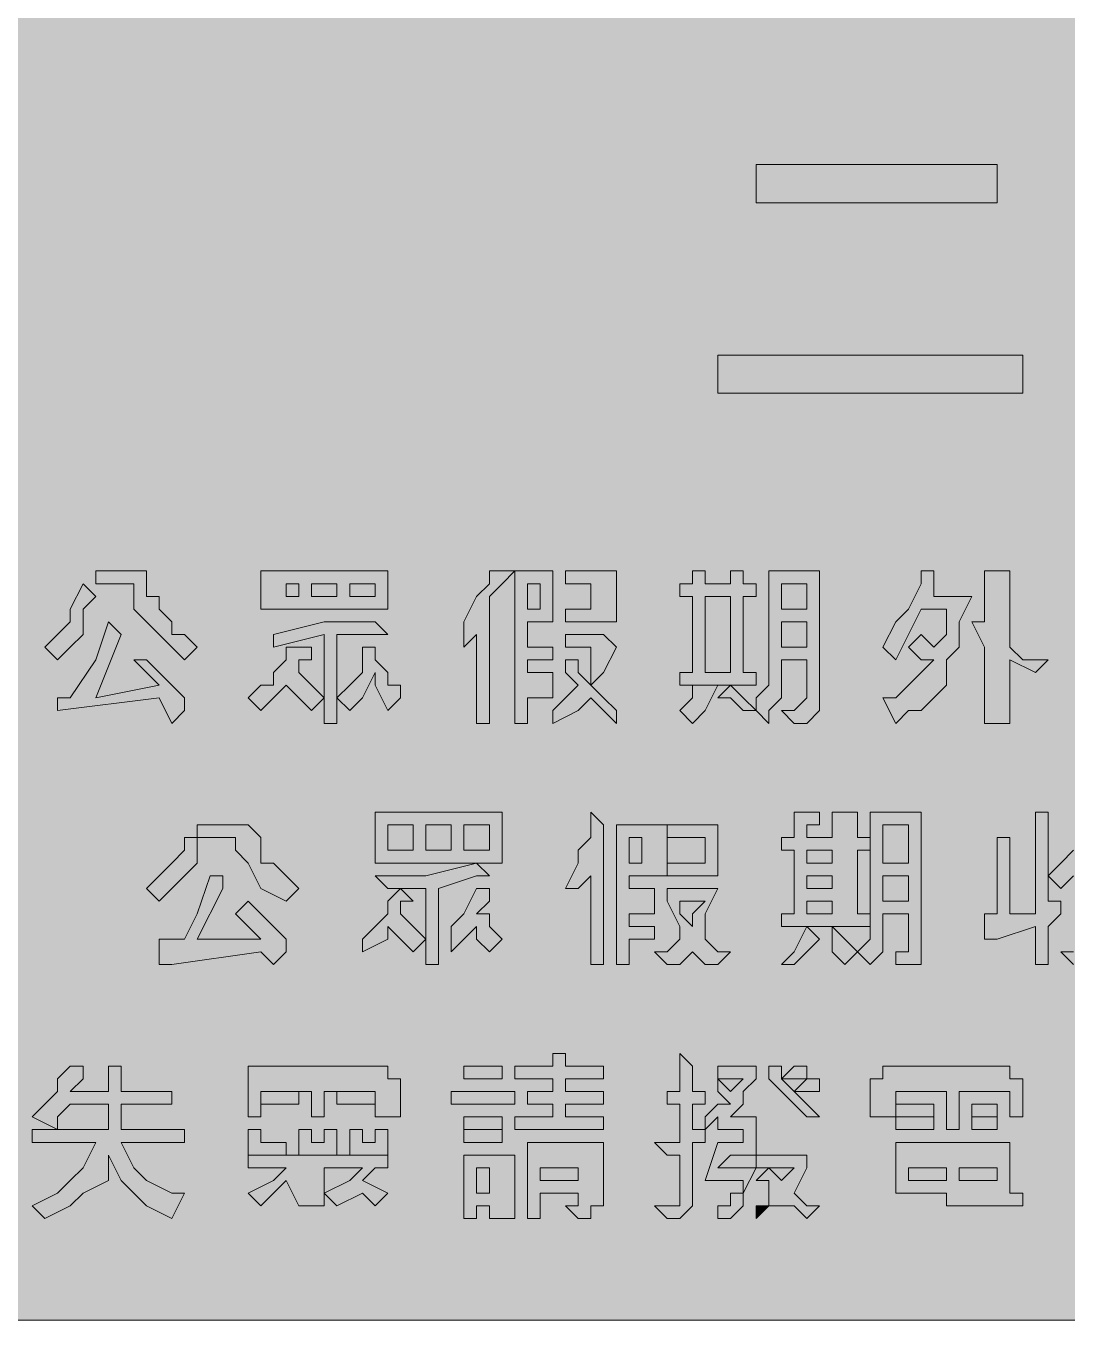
# Model space of a CAD drawing. Header units: metres. Extents: x 9 to 558, y 11 to 259.
# Drawn here: x 105.8 to 204.2, y 11 to 133.4 of the extents above; entities that cross this region are included whole.
import ezdxf

# ---------------------------------------------------------------- set-up
doc = ezdxf.new("R2010")
doc.units = ezdxf.units.M
doc.layers.add('FILL_BLUE_0000FF', color=7, linetype='Continuous', true_color=0x0000ff)
doc.layers.add('FILL_WHITE_FFFFFF', color=7, linetype='Continuous', true_color=0xffffff)

msp = doc.modelspace()

# ---------------------------------------------------------------- hatches: boundary and pattern name
at = {"layer": 'FILL_BLUE_0000FF', "true_color": 0x0000ff}
h = msp.add_hatch(color=7, dxfattribs=at)
h.dxf.hatch_style = 1
h.paths.add_polyline_path([(551.26, 259.39), (552.02, 259.23), (553.41, 258.69), (556.41, 257.04), (556.81, 256.54), (557.1, 255.95), (557.46, 254.64), (557.61, 252.24), (557.61, 18.24), (557.61, 15.84), (557.42, 14.96), (557.01, 14.19), (556.41, 13.44), (554.8, 12.05), (554.09, 11.63), (553.41, 11.34), (552.02, 11.08), (550.41, 11.04), (16.41, 11.04), (14.01, 11.04), (13.13, 11.75), (12.36, 12.24), (11.82, 12.73), (11.66, 13.04), (11.61, 13.44), (10.82, 13.89), (10.22, 14.36), (9.8, 14.85), (9.51, 15.39), (9.25, 16.65), (9.21, 18.24), (9.21, 252.24), (9.21, 254.64), (11.61, 257.04), (12.36, 257.64), (13.13, 258.05), (14.01, 258.24), (14.76, 258.84), (15.53, 259.25), (16.41, 259.44), (550.41, 259.44), (551.26, 259.39)])
at = {"layer": 'FILL_WHITE_FFFFFF', "true_color": 0xffffff}
h = msp.add_hatch(color=7, dxfattribs=at)
h.dxf.hatch_style = 1
h.paths.add_polyline_path([(197.61, 120.24), (197.61, 116.64), (174.81, 116.64), (174.81, 120.24), (197.61, 120.24)])
h = msp.add_hatch(color=7, dxfattribs=at)
h.dxf.hatch_style = 1
h.paths.add_polyline_path([(200.01, 102.24), (200.01, 98.64), (171.21, 98.64), (171.21, 102.24), (200.01, 102.24)])
h = msp.add_hatch(color=7, dxfattribs=at)
h.dxf.hatch_style = 1
h.paths.add_polyline_path([(117.21, 81.84), (117.21, 80.64), (117.21, 79.44), (118.41, 79.44), (118.41, 78.24), (119.61, 77.04), (119.61, 75.84), (120.81, 75.84), (122.01, 74.64), (120.81, 73.44), (118.41, 75.84), (117.21, 77.04), (116.01, 78.24), (116.01, 80.64), (112.41, 80.64), (112.41, 81.84), (117.21, 81.84)])
h = msp.add_hatch(color=7, dxfattribs=at)
h.dxf.hatch_style = 1
h.paths.add_polyline_path([(128.01, 81.84), (140.01, 81.84), (140.01, 78.24), (128.01, 78.24), (128.01, 81.84)])
h.paths.add_polyline_path([(130.41, 79.44), (131.61, 79.44), (131.61, 80.64), (130.41, 80.64), (130.41, 79.44)], flags=16)
h.paths.add_polyline_path([(132.81, 80.64), (132.81, 79.44), (135.21, 79.44), (135.21, 80.64), (132.81, 80.64)], flags=16)
h.paths.add_polyline_path([(138.81, 80.64), (136.41, 80.64), (136.41, 79.44), (138.81, 79.44), (138.81, 80.64)], flags=16)
h = msp.add_hatch(color=7, dxfattribs=at)
h.dxf.hatch_style = 1
h.paths.add_polyline_path([(152.01, 81.84), (150.81, 80.64), (149.61, 79.44), (149.61, 67.44), (148.41, 67.44), (148.41, 75.84), (147.21, 74.64), (147.21, 75.84), (147.21, 77.04), (148.41, 79.44), (149.61, 80.64), (149.61, 81.84), (150.81, 81.84), (152.01, 81.84)])
h = msp.add_hatch(color=7, dxfattribs=at)
h.dxf.hatch_style = 1
h.paths.add_polyline_path([(155.61, 77.04), (153.21, 77.04), (153.21, 74.64), (155.61, 74.64), (155.61, 73.44), (153.21, 73.44), (153.21, 72.24), (155.61, 72.24), (155.61, 69.84), (153.21, 69.84), (153.21, 67.44), (152.01, 67.44), (152.01, 81.84), (155.61, 81.84), (155.61, 77.04)])
h.paths.add_polyline_path([(154.41, 80.64), (153.21, 80.64), (153.21, 78.24), (154.41, 78.24), (154.41, 80.64)], flags=16)
h = msp.add_hatch(color=7, dxfattribs=at)
h.dxf.hatch_style = 1
h.paths.add_polyline_path([(161.61, 81.84), (161.61, 77.04), (156.81, 77.04), (156.81, 78.24), (159.21, 78.24), (159.21, 80.64), (156.81, 80.64), (156.81, 81.84), (161.61, 81.84)])
h = msp.add_hatch(color=7, dxfattribs=at)
h.dxf.hatch_style = 1
h.paths.add_polyline_path([(170.01, 80.64), (172.41, 80.64), (172.41, 81.84), (173.61, 81.84), (173.61, 80.64), (174.81, 80.64), (174.81, 79.44), (173.61, 79.44), (173.61, 72.24), (174.81, 72.24), (174.81, 71.04), (167.61, 71.04), (167.61, 72.24), (168.81, 72.24), (168.81, 79.44), (167.61, 79.44), (167.61, 80.64), (168.81, 80.64), (168.81, 81.84), (170.01, 81.84), (170.01, 80.64)])
h.paths.add_polyline_path([(170.01, 72.24), (172.41, 72.24), (172.41, 74.64), (172.41, 77.04), (172.41, 79.44), (170.01, 79.44), (170.01, 77.04), (170.01, 74.64), (170.01, 72.24)], flags=16)
h = msp.add_hatch(color=7, dxfattribs=at)
h.dxf.hatch_style = 1
h.paths.add_polyline_path([(180.81, 68.64), (179.61, 67.44), (178.41, 67.44), (177.21, 68.64), (178.41, 68.64), (179.61, 69.84), (179.61, 73.44), (177.21, 73.44), (177.21, 71.04), (177.21, 69.84), (176.01, 68.64), (176.01, 67.44), (174.81, 68.64), (174.81, 69.84), (176.01, 71.04), (176.01, 73.44), (176.01, 75.84), (176.01, 81.84), (180.81, 81.84), (180.81, 69.84), (180.81, 68.64)])
h.paths.add_polyline_path([(177.21, 77.04), (177.21, 74.64), (179.61, 74.64), (179.61, 77.04), (177.21, 77.04)], flags=16)
h.paths.add_polyline_path([(179.61, 80.64), (177.21, 80.64), (177.21, 78.24), (179.61, 78.24), (179.61, 80.64)], flags=16)
h = msp.add_hatch(color=7, dxfattribs=at)
h.dxf.hatch_style = 1
h.paths.add_polyline_path([(191.61, 79.44), (194.01, 79.44), (195.21, 79.44), (194.01, 77.04), (194.01, 74.64), (192.81, 73.44), (192.81, 71.04), (191.61, 69.84), (190.41, 68.64), (189.21, 68.64), (188.01, 67.44), (186.81, 69.84), (188.01, 69.84), (189.21, 71.04), (190.41, 72.24), (191.61, 73.44), (190.41, 73.44), (189.21, 74.64), (190.41, 75.84), (191.61, 74.64), (192.81, 75.84), (192.81, 78.24), (190.41, 78.24), (189.21, 75.84), (188.01, 73.44), (186.81, 74.64), (188.01, 77.04), (189.21, 78.24), (190.41, 80.64), (190.41, 81.84), (191.61, 81.84), (191.61, 79.44)])
h = msp.add_hatch(color=7, dxfattribs=at)
h.dxf.hatch_style = 1
h.paths.add_polyline_path([(197.61, 81.84), (198.81, 81.84), (198.81, 74.64), (200.01, 73.44), (202.41, 73.44), (201.21, 72.24), (198.81, 73.44), (198.81, 67.44), (196.41, 67.44), (196.41, 74.64), (195.21, 77.04), (196.41, 77.04), (196.41, 81.84), (197.61, 81.84)])
h = msp.add_hatch(color=7, dxfattribs=at)
h.dxf.hatch_style = 1
h.paths.add_polyline_path([(111.21, 78.24), (111.21, 75.84), (110.01, 74.64), (108.81, 73.44), (107.61, 74.64), (108.81, 75.84), (110.01, 77.04), (110.01, 78.24), (111.21, 80.64), (112.41, 79.44), (111.21, 78.24)])
h = msp.add_hatch(color=7, dxfattribs=at)
h.dxf.hatch_style = 1
h.paths.add_polyline_path([(110.01, 69.84), (112.41, 73.44), (113.61, 77.04), (114.81, 75.84), (112.41, 69.84), (118.41, 71.04), (116.01, 73.44), (117.21, 73.44), (118.41, 72.24), (119.61, 71.04), (120.81, 69.84), (120.81, 68.64), (119.61, 67.44), (118.41, 69.84), (108.81, 68.64), (108.81, 69.84), (110.01, 69.84)])
h = msp.add_hatch(color=7, dxfattribs=at)
h.dxf.hatch_style = 1
h.paths.add_polyline_path([(134.01, 77.04), (138.81, 77.04), (140.01, 75.84), (138.81, 75.84), (135.21, 75.84), (135.21, 67.44), (134.01, 67.44), (134.01, 75.84), (129.21, 74.64), (129.21, 75.84), (134.01, 77.04)])
h = msp.add_hatch(color=7, dxfattribs=at)
h.dxf.hatch_style = 1
h.paths.add_polyline_path([(156.81, 74.64), (156.81, 75.84), (160.41, 75.84), (161.61, 74.64), (160.41, 72.24), (159.21, 71.04), (159.21, 72.24), (159.21, 74.64), (156.81, 74.64)])
h = msp.add_hatch(color=7, dxfattribs=at)
h.dxf.hatch_style = 1
h.paths.add_polyline_path([(131.61, 74.64), (132.81, 74.64), (132.81, 73.44), (131.61, 73.44), (131.61, 72.24), (132.81, 71.04), (134.01, 69.84), (132.81, 68.64), (130.41, 71.04), (129.21, 69.84), (128.01, 68.64), (126.81, 69.84), (128.01, 71.04), (129.21, 71.04), (129.21, 72.24), (130.41, 73.44), (130.41, 74.64), (131.61, 74.64)])
h = msp.add_hatch(color=7, dxfattribs=at)
h.dxf.hatch_style = 1
h.paths.add_polyline_path([(140.01, 72.24), (140.01, 71.04), (141.21, 71.04), (141.21, 69.84), (140.01, 68.64), (138.81, 71.04), (138.81, 72.24), (137.61, 69.84), (136.41, 68.64), (135.21, 69.84), (136.41, 71.04), (137.61, 72.24), (137.61, 73.44), (137.61, 74.64), (138.81, 74.64), (138.81, 73.44), (140.01, 72.24)])
h = msp.add_hatch(color=7, dxfattribs=at)
h.dxf.hatch_style = 1
h.paths.add_polyline_path([(161.61, 67.44), (160.41, 68.64), (159.21, 69.84), (158.01, 68.64), (155.61, 67.44), (155.61, 68.64), (156.81, 69.84), (158.01, 71.04), (156.81, 72.24), (156.81, 73.44), (158.01, 73.44), (158.01, 72.24), (159.21, 71.04), (160.41, 69.84), (161.61, 68.64), (161.61, 67.44)])
h = msp.add_hatch(color=7, dxfattribs=at)
h.dxf.hatch_style = 1
h.paths.add_polyline_path([(168.81, 69.84), (168.81, 71.04), (171.21, 71.04), (170.01, 68.64), (168.81, 67.44), (167.61, 68.64), (168.81, 69.84)])
h = msp.add_hatch(color=7, dxfattribs=at)
h.dxf.hatch_style = 1
h.paths.add_polyline_path([(173.61, 69.84), (174.81, 68.64), (173.61, 68.64), (172.41, 69.84), (171.21, 69.84), (172.41, 71.04), (173.61, 69.84)])
h = msp.add_hatch(color=7, dxfattribs=at)
h.dxf.hatch_style = 1
h.paths.add_polyline_path([(138.81, 59.04), (150.81, 59.04), (150.81, 54.24), (138.81, 54.24), (138.81, 59.04)])
h.paths.add_polyline_path([(140.01, 55.44), (142.41, 55.44), (142.41, 57.84), (140.01, 57.84), (140.01, 55.44)], flags=16)
h.paths.add_polyline_path([(143.61, 57.84), (143.61, 55.44), (146.01, 55.44), (146.01, 57.84), (143.61, 57.84)], flags=16)
h.paths.add_polyline_path([(149.61, 57.84), (147.21, 57.84), (147.21, 55.44), (149.61, 55.44), (149.61, 57.84)], flags=16)
h = msp.add_hatch(color=7, dxfattribs=at)
h.dxf.hatch_style = 1
h.paths.add_polyline_path([(160.41, 44.64), (159.21, 44.64), (159.21, 53.04), (158.01, 51.84), (156.81, 51.84), (158.01, 54.24), (158.01, 55.44), (159.21, 56.64), (159.21, 59.04), (160.41, 57.84), (160.41, 55.44), (160.41, 44.64)])
h = msp.add_hatch(color=7, dxfattribs=at)
h.dxf.hatch_style = 1
h.paths.add_polyline_path([(180.81, 59.04), (180.81, 57.84), (179.61, 57.84), (179.61, 56.64), (182.01, 56.64), (182.01, 59.04), (183.21, 59.04), (184.41, 59.04), (184.41, 57.84), (184.41, 56.64), (185.61, 56.64), (185.61, 55.44), (184.41, 55.44), (184.41, 49.44), (185.61, 49.44), (185.61, 48.24), (177.21, 48.24), (177.21, 49.44), (178.41, 49.44), (178.41, 55.44), (177.21, 55.44), (177.21, 56.64), (178.41, 56.64), (178.41, 59.04), (179.61, 59.04), (180.81, 59.04)])
h.paths.add_polyline_path([(179.61, 51.84), (182.01, 51.84), (182.01, 53.04), (179.61, 53.04), (179.61, 51.84)], flags=16)
h.paths.add_polyline_path([(179.61, 50.64), (179.61, 49.44), (182.01, 49.44), (182.01, 50.64), (179.61, 50.64)], flags=16)
h.paths.add_polyline_path([(182.01, 55.44), (179.61, 55.44), (179.61, 54.24), (182.01, 54.24), (182.01, 55.44)], flags=16)
h = msp.add_hatch(color=7, dxfattribs=at)
h.dxf.hatch_style = 1
h.paths.add_polyline_path([(190.41, 45.84), (190.41, 44.64), (189.21, 44.64), (188.01, 44.64), (188.01, 45.84), (189.21, 45.84), (189.21, 47.04), (189.21, 49.44), (186.81, 49.44), (186.81, 48.24), (186.81, 47.04), (186.81, 45.84), (185.61, 44.64), (184.41, 45.84), (185.61, 47.04), (185.61, 48.24), (185.61, 49.44), (185.61, 51.84), (185.61, 59.04), (190.41, 59.04), (190.41, 47.04), (190.41, 45.84)])
h.paths.add_polyline_path([(186.81, 53.04), (186.81, 50.64), (189.21, 50.64), (189.21, 53.04), (186.81, 53.04)], flags=16)
h.paths.add_polyline_path([(189.21, 57.84), (186.81, 57.84), (186.81, 54.24), (189.21, 54.24), (189.21, 57.84)], flags=16)
h = msp.add_hatch(color=7, dxfattribs=at)
h.dxf.hatch_style = 1
h.paths.add_polyline_path([(201.21, 49.44), (201.21, 59.04), (202.41, 59.04), (202.41, 57.84), (202.41, 50.64), (203.61, 50.64), (203.61, 49.44), (202.41, 48.24), (202.41, 44.64), (201.21, 44.64), (201.21, 48.24), (197.61, 47.04), (196.41, 47.04), (196.41, 48.24), (196.41, 49.44), (197.61, 49.44), (197.61, 56.64), (198.81, 56.64), (198.81, 49.44), (201.21, 49.44)])
h = msp.add_hatch(color=7, dxfattribs=at)
h.dxf.hatch_style = 1
h.paths.add_polyline_path([(202.41, 53.04), (203.61, 54.24), (204.81, 55.44), (204.81, 56.64), (204.81, 59.04), (206.01, 59.04), (207.21, 59.04), (207.21, 57.84), (206.01, 56.64), (210.81, 56.64), (210.81, 55.44), (210.81, 53.04), (209.61, 50.64), (209.61, 49.44), (208.41, 48.24), (209.61, 47.04), (212.01, 45.84), (210.81, 44.64), (208.41, 45.84), (207.21, 45.84), (206.01, 45.84), (204.81, 44.64), (203.61, 45.84), (204.81, 45.84), (204.81, 47.04), (206.01, 47.04), (207.21, 47.04), (206.01, 49.44), (206.01, 50.64), (204.81, 51.84), (204.81, 53.04), (203.61, 51.84), (202.41, 53.04)])
h.paths.add_polyline_path([(206.01, 53.04), (206.01, 51.84), (207.21, 50.64), (207.21, 49.44), (208.41, 49.44), (208.41, 51.84), (208.41, 53.04), (208.41, 55.44), (206.01, 55.44), (204.81, 53.04), (206.01, 53.04)], flags=16)
h = msp.add_hatch(color=7, dxfattribs=at)
h.dxf.hatch_style = 1
h.paths.add_polyline_path([(126.81, 57.84), (128.01, 56.64), (128.01, 55.44), (128.01, 54.24), (129.21, 54.24), (130.41, 53.04), (131.61, 51.84), (130.41, 50.64), (128.01, 51.84), (126.81, 54.24), (125.61, 55.44), (125.61, 56.64), (122.01, 56.64), (122.01, 57.84), (126.81, 57.84)])
h = msp.add_hatch(color=7, dxfattribs=at)
h.dxf.hatch_style = 1
h.paths.add_polyline_path([(166.41, 53.04), (162.81, 53.04), (162.81, 51.84), (165.21, 51.84), (165.21, 49.44), (162.81, 49.44), (162.81, 48.24), (165.21, 48.24), (165.21, 47.04), (162.81, 47.04), (162.81, 44.64), (161.61, 44.64), (161.61, 57.84), (166.41, 57.84), (166.41, 53.04)])
h.paths.add_polyline_path([(164.01, 56.64), (162.81, 56.64), (162.81, 54.24), (164.01, 54.24), (164.01, 56.64)], flags=16)
h = msp.add_hatch(color=7, dxfattribs=at)
h.dxf.hatch_style = 1
h.paths.add_polyline_path([(171.21, 57.84), (171.21, 53.04), (166.41, 53.04), (166.41, 54.24), (170.01, 54.24), (170.01, 56.64), (166.41, 56.64), (166.41, 57.84), (171.21, 57.84)])
h = msp.add_hatch(color=7, dxfattribs=at)
h.dxf.hatch_style = 1
h.paths.add_polyline_path([(122.01, 54.24), (120.81, 53.04), (119.61, 51.84), (118.41, 50.64), (117.21, 51.84), (118.41, 53.04), (119.61, 54.24), (120.81, 55.44), (120.81, 56.64), (122.01, 56.64), (122.01, 55.44), (122.01, 54.24)])
h = msp.add_hatch(color=7, dxfattribs=at)
h.dxf.hatch_style = 1
h.paths.add_polyline_path([(143.61, 53.04), (148.41, 54.24), (149.61, 53.04), (148.41, 53.04), (144.81, 51.84), (144.81, 44.64), (143.61, 44.64), (143.61, 51.84), (140.01, 51.84), (138.81, 53.04), (143.61, 53.04)])
h = msp.add_hatch(color=7, dxfattribs=at)
h.dxf.hatch_style = 1
h.paths.add_polyline_path([(124.41, 51.84), (122.01, 47.04), (128.01, 47.04), (125.61, 49.44), (126.81, 50.64), (128.01, 49.44), (129.21, 48.24), (130.41, 47.04), (130.41, 45.84), (129.21, 44.64), (128.01, 45.84), (119.61, 44.64), (118.41, 44.64), (118.41, 47.04), (120.81, 47.04), (122.01, 49.44), (123.21, 53.04), (124.41, 53.04), (124.41, 51.84)])
h = msp.add_hatch(color=7, dxfattribs=at)
h.dxf.hatch_style = 1
h.paths.add_polyline_path([(142.41, 50.64), (141.21, 50.64), (141.21, 49.44), (142.41, 48.24), (143.61, 47.04), (142.41, 45.84), (140.01, 48.24), (140.01, 47.04), (137.61, 45.84), (137.61, 47.04), (138.81, 48.24), (140.01, 49.44), (140.01, 50.64), (141.21, 51.84), (142.41, 50.64)])
h = msp.add_hatch(color=7, dxfattribs=at)
h.dxf.hatch_style = 1
h.paths.add_polyline_path([(149.61, 51.84), (149.61, 50.64), (148.41, 49.44), (149.61, 49.44), (149.61, 48.24), (150.81, 47.04), (149.61, 45.84), (148.41, 47.04), (148.41, 48.24), (147.21, 47.04), (146.01, 45.84), (146.01, 47.04), (146.01, 48.24), (147.21, 49.44), (148.41, 51.84), (149.61, 51.84)])
h = msp.add_hatch(color=7, dxfattribs=at)
h.dxf.hatch_style = 1
h.paths.add_polyline_path([(170.01, 51.84), (171.21, 51.84), (170.01, 49.44), (170.01, 47.04), (171.21, 45.84), (172.41, 45.84), (171.21, 44.64), (170.01, 44.64), (168.81, 45.84), (167.61, 44.64), (166.41, 44.64), (165.21, 45.84), (166.41, 45.84), (167.61, 47.04), (167.61, 48.24), (166.41, 50.64), (166.41, 51.84), (170.01, 51.84)])
h.paths.add_polyline_path([(168.81, 48.24), (168.81, 49.44), (170.01, 50.64), (167.61, 50.64), (167.61, 49.44), (168.81, 48.24)], flags=16)
h = msp.add_hatch(color=7, dxfattribs=at)
h.dxf.hatch_style = 1
h.paths.add_polyline_path([(178.41, 45.84), (179.61, 48.24), (180.81, 47.04), (179.61, 45.84), (178.41, 44.64), (177.21, 44.64), (178.41, 45.84)])
h = msp.add_hatch(color=7, dxfattribs=at)
h.dxf.hatch_style = 1
h.paths.add_polyline_path([(183.21, 47.04), (184.41, 45.84), (183.21, 44.64), (182.01, 45.84), (182.01, 47.04), (182.01, 48.24), (183.21, 47.04)])
h = msp.add_hatch(color=7, dxfattribs=at)
h.dxf.hatch_style = 1
h.paths.add_polyline_path([(160.41, 33.84), (156.81, 33.84), (156.81, 32.64), (160.41, 32.64), (160.41, 31.44), (156.81, 31.44), (156.81, 30.24), (160.41, 30.24), (160.41, 29.04), (152.01, 29.04), (152.01, 30.24), (155.61, 30.24), (155.61, 31.44), (153.21, 31.44), (153.21, 32.64), (155.61, 32.64), (155.61, 33.84), (152.01, 33.84), (152.01, 35.04), (155.61, 35.04), (155.61, 36.24), (156.81, 36.24), (156.81, 35.04), (158.01, 35.04), (160.41, 35.04), (160.41, 33.84)])
h = msp.add_hatch(color=7, dxfattribs=at)
h.dxf.hatch_style = 1
h.paths.add_polyline_path([(167.61, 27.84), (167.61, 31.44), (166.41, 31.44), (166.41, 32.64), (167.61, 32.64), (167.61, 36.24), (168.81, 35.04), (168.81, 32.64), (170.01, 32.64), (170.01, 31.44), (168.81, 31.44), (168.81, 29.04), (170.01, 29.04), (170.01, 27.84), (168.81, 27.84), (168.81, 23.04), (168.81, 21.84), (167.61, 20.64), (166.41, 20.64), (165.21, 21.84), (167.61, 21.84), (167.61, 23.04), (167.61, 26.64), (166.41, 26.64), (165.21, 27.84), (167.61, 27.84)])
h = msp.add_hatch(color=7, dxfattribs=at)
h.dxf.hatch_style = 1
h.paths.add_polyline_path([(107.61, 31.44), (108.81, 32.64), (108.81, 33.84), (110.01, 35.04), (111.21, 35.04), (111.21, 33.84), (110.01, 32.64), (113.61, 32.64), (113.61, 35.04), (114.81, 35.04), (114.81, 32.64), (119.61, 32.64), (119.61, 31.44), (114.81, 31.44), (114.81, 29.04), (120.81, 29.04), (120.81, 27.84), (114.81, 27.84), (116.01, 25.44), (117.21, 24.24), (119.61, 23.04), (120.81, 23.04), (119.61, 20.64), (117.21, 21.84), (116.01, 23.04), (114.81, 24.24), (113.61, 26.64), (113.61, 24.24), (111.21, 23.04), (110.01, 21.84), (107.61, 20.64), (106.41, 21.84), (108.81, 23.04), (110.01, 24.24), (111.21, 25.44), (112.41, 27.84), (106.41, 27.84), (106.41, 29.04), (108.81, 29.04), (106.41, 30.24), (107.61, 31.44)])
h.paths.add_polyline_path([(113.61, 29.04), (113.61, 31.44), (110.01, 31.44), (108.81, 30.24), (108.81, 29.04), (113.61, 29.04)], flags=16)
h = msp.add_hatch(color=7, dxfattribs=at)
h.dxf.hatch_style = 1
h.paths.add_polyline_path([(140.01, 35.04), (140.01, 33.84), (141.21, 33.84), (141.21, 30.24), (138.81, 30.24), (138.81, 32.64), (134.01, 32.64), (134.01, 30.24), (132.81, 30.24), (132.81, 32.64), (128.01, 32.64), (128.01, 30.24), (126.81, 30.24), (126.81, 33.84), (126.81, 35.04), (140.01, 35.04)])
h = msp.add_hatch(color=7, dxfattribs=at)
h.dxf.hatch_style = 1
h.paths.add_polyline_path([(150.81, 35.04), (150.81, 33.84), (147.21, 33.84), (147.21, 35.04), (150.81, 35.04)])
h = msp.add_hatch(color=7, dxfattribs=at)
h.dxf.hatch_style = 1
h.paths.add_polyline_path([(174.81, 35.04), (174.81, 33.84), (173.61, 32.64), (173.61, 31.44), (172.41, 30.24), (174.81, 30.24), (174.81, 26.64), (172.41, 26.64), (171.21, 25.44), (174.81, 25.44), (173.61, 23.04), (173.61, 24.24), (171.21, 24.24), (170.01, 24.24), (171.21, 27.84), (173.61, 27.84), (173.61, 29.04), (171.21, 29.04), (171.21, 30.24), (170.01, 29.04), (170.01, 30.24), (171.21, 31.44), (172.41, 31.44), (171.21, 32.64), (171.21, 33.84), (171.21, 35.04), (173.61, 35.04), (174.81, 35.04)])
h.paths.add_polyline_path([(172.41, 32.64), (173.61, 33.84), (171.21, 33.84), (172.41, 32.64)], flags=16)
h = msp.add_hatch(color=7, dxfattribs=at)
h.dxf.hatch_style = 1
h.paths.add_polyline_path([(177.21, 32.64), (176.01, 33.84), (176.01, 35.04), (177.21, 35.04), (177.21, 33.84), (178.41, 32.64), (179.61, 31.44), (180.81, 30.24), (179.61, 30.24), (178.41, 31.44), (177.21, 32.64)])
h = msp.add_hatch(color=7, dxfattribs=at)
h.dxf.hatch_style = 1
h.paths.add_polyline_path([(179.61, 35.04), (179.61, 33.84), (178.41, 33.84), (177.21, 33.84), (178.41, 35.04), (179.61, 35.04)])
h = msp.add_hatch(color=7, dxfattribs=at)
h.dxf.hatch_style = 1
h.paths.add_polyline_path([(198.81, 35.04), (198.81, 33.84), (200.01, 33.84), (200.01, 30.24), (198.81, 30.24), (198.81, 32.64), (194.01, 32.64), (194.01, 29.04), (192.81, 29.04), (192.81, 32.64), (188.01, 32.64), (188.01, 30.24), (185.61, 30.24), (185.61, 33.84), (186.81, 33.84), (186.81, 35.04), (198.81, 35.04)])
h = msp.add_hatch(color=7, dxfattribs=at)
h.dxf.hatch_style = 1
h.paths.add_polyline_path([(180.81, 32.64), (179.61, 32.64), (178.41, 32.64), (179.61, 33.84), (180.81, 33.84), (180.81, 32.64)])
h = msp.add_hatch(color=7, dxfattribs=at)
h.dxf.hatch_style = 1
h.paths.add_polyline_path([(131.61, 32.64), (131.61, 31.44), (128.01, 31.44), (128.01, 32.64), (131.61, 32.64)])
h = msp.add_hatch(color=7, dxfattribs=at)
h.dxf.hatch_style = 1
h.paths.add_polyline_path([(138.81, 32.64), (138.81, 31.44), (135.21, 31.44), (135.21, 32.64), (138.81, 32.64)])
h = msp.add_hatch(color=7, dxfattribs=at)
h.dxf.hatch_style = 1
h.paths.add_polyline_path([(152.01, 32.64), (152.01, 31.44), (146.01, 31.44), (146.01, 32.64), (152.01, 32.64)])
h = msp.add_hatch(color=7, dxfattribs=at)
h.dxf.hatch_style = 1
h.paths.add_polyline_path([(191.61, 31.44), (191.61, 30.24), (188.01, 30.24), (188.01, 31.44), (191.61, 31.44)])
h = msp.add_hatch(color=7, dxfattribs=at)
h.dxf.hatch_style = 1
h.paths.add_polyline_path([(197.61, 31.44), (197.61, 30.24), (195.21, 30.24), (195.21, 31.44), (197.61, 31.44)])
h = msp.add_hatch(color=7, dxfattribs=at)
h.dxf.hatch_style = 1
h.paths.add_polyline_path([(150.81, 30.24), (150.81, 29.04), (147.21, 29.04), (147.21, 30.24), (150.81, 30.24)])
h = msp.add_hatch(color=7, dxfattribs=at)
h.dxf.hatch_style = 1
h.paths.add_polyline_path([(191.61, 30.24), (191.61, 29.04), (188.01, 29.04), (188.01, 30.24), (191.61, 30.24)])
h = msp.add_hatch(color=7, dxfattribs=at)
h.dxf.hatch_style = 1
h.paths.add_polyline_path([(197.61, 30.24), (197.61, 29.04), (195.21, 29.04), (195.21, 30.24), (197.61, 30.24)])
h = msp.add_hatch(color=7, dxfattribs=at)
h.dxf.hatch_style = 1
h.paths.add_polyline_path([(126.81, 26.64), (126.81, 29.04), (128.01, 29.04), (128.01, 27.84), (130.41, 27.84), (130.41, 26.64), (126.81, 26.64)])
h = msp.add_hatch(color=7, dxfattribs=at)
h.dxf.hatch_style = 1
h.paths.add_polyline_path([(135.21, 26.64), (131.61, 26.64), (131.61, 29.04), (132.81, 29.04), (132.81, 27.84), (134.01, 27.84), (134.01, 29.04), (135.21, 29.04), (135.21, 26.64)])
h = msp.add_hatch(color=7, dxfattribs=at)
h.dxf.hatch_style = 1
h.paths.add_polyline_path([(140.01, 26.64), (136.41, 26.64), (136.41, 29.04), (137.61, 29.04), (137.61, 27.84), (138.81, 27.84), (138.81, 29.04), (140.01, 29.04), (140.01, 26.64)])
h = msp.add_hatch(color=7, dxfattribs=at)
h.dxf.hatch_style = 1
h.paths.add_polyline_path([(150.81, 29.04), (150.81, 27.84), (147.21, 27.84), (147.21, 29.04), (150.81, 29.04)])
h = msp.add_hatch(color=7, dxfattribs=at)
h.dxf.hatch_style = 1
h.paths.add_polyline_path([(160.41, 27.84), (160.41, 23.04), (160.41, 21.84), (159.21, 21.84), (159.21, 20.64), (158.01, 20.64), (156.81, 21.84), (158.01, 21.84), (158.01, 23.04), (154.41, 23.04), (154.41, 20.64), (153.21, 20.64), (153.21, 27.84), (160.41, 27.84)])
h.paths.add_polyline_path([(158.01, 25.44), (154.41, 25.44), (154.41, 24.24), (158.01, 24.24), (158.01, 25.44)], flags=16)
h = msp.add_hatch(color=7, dxfattribs=at)
h.dxf.hatch_style = 1
h.paths.add_polyline_path([(188.01, 27.84), (198.81, 27.84), (198.81, 23.04), (200.01, 23.04), (200.01, 21.84), (198.81, 21.84), (197.61, 21.84), (194.01, 21.84), (192.81, 21.84), (192.81, 23.04), (188.01, 23.04), (188.01, 27.84)])
h.paths.add_polyline_path([(194.01, 25.44), (194.01, 24.24), (197.61, 24.24), (197.61, 25.44), (194.01, 25.44)], flags=16)
h.paths.add_polyline_path([(192.81, 25.44), (189.21, 25.44), (189.21, 24.24), (192.81, 24.24), (192.81, 25.44)], flags=16)
h = msp.add_hatch(color=7, dxfattribs=at)
h.dxf.hatch_style = 1
h.paths.add_polyline_path([(126.81, 25.44), (126.81, 26.64), (140.01, 26.64), (140.01, 25.44), (138.81, 25.44), (137.61, 24.24), (140.01, 23.04), (138.81, 21.84), (137.61, 23.04), (135.21, 21.84), (134.01, 23.04), (134.01, 21.84), (131.61, 21.84), (130.41, 24.24), (129.21, 23.04), (128.01, 21.84), (126.81, 23.04), (129.21, 24.24), (130.41, 25.44), (126.81, 25.44)])
h.paths.add_polyline_path([(136.41, 24.24), (137.61, 25.44), (134.01, 25.44), (134.01, 23.04), (136.41, 24.24)], flags=16)
h = msp.add_hatch(color=7, dxfattribs=at)
h.dxf.hatch_style = 1
h.paths.add_polyline_path([(152.01, 26.64), (152.01, 20.64), (149.61, 20.64), (149.61, 21.84), (148.41, 21.84), (148.41, 20.64), (147.21, 20.64), (147.21, 26.64), (152.01, 26.64)])
h.paths.add_polyline_path([(149.61, 25.44), (148.41, 25.44), (148.41, 23.04), (149.61, 23.04), (149.61, 25.44)], flags=16)
h = msp.add_hatch(color=7, dxfattribs=at)
h.dxf.hatch_style = 1
h.paths.add_polyline_path([(178.41, 26.64), (179.61, 26.64), (179.61, 25.44), (178.41, 23.04), (179.61, 21.84), (180.81, 21.84), (179.61, 20.64), (178.41, 21.84), (177.21, 21.84), (176.01, 21.84), (176.01, 23.04), (176.01, 24.24), (174.81, 24.24), (176.01, 25.44), (174.81, 25.44), (174.81, 26.64), (178.41, 26.64)])
h.paths.add_polyline_path([(177.21, 24.24), (178.41, 25.44), (176.01, 25.44), (177.21, 24.24)], flags=16)
h = msp.add_hatch(color=7, dxfattribs=at)
h.dxf.hatch_style = 1
h.paths.add_polyline_path([(171.21, 20.64), (171.21, 21.84), (172.41, 21.84), (172.41, 23.04), (173.61, 23.04), (173.61, 21.84), (172.41, 20.64), (171.21, 20.64)])
h = msp.add_hatch(color=7, dxfattribs=at)
h.dxf.hatch_style = 1
h.paths.add_polyline_path([(176.01, 21.84), (174.81, 20.64), (174.81, 21.84), (176.01, 21.84)])

# ---------------------------------------------------------------- linework, layer by layer
at = {"layer": 'FILL_BLUE_0000FF', "lineweight": 0, "true_color": 0x0000ff}
msp.add_lwpolyline([(550.41, 11.04), (16.41, 11.04), (14.01, 11.04), (13.13, 11.75), (12.36, 12.24), (11.82, 12.73), (11.66, 13.04), (11.61, 13.44), (10.82, 13.89), (10.22, 14.36), (9.8, 14.85), (9.51, 15.39), (9.25, 16.65), (9.21, 18.24), (9.21, 252.24), (9.21, 254.64), (11.61, 257.04), (12.36, 257.64), (13.13, 258.05), (14.01, 258.24), (14.76, 258.84), (15.53, 259.25), (16.41, 259.44), (550.41, 259.44)], dxfattribs=at)
at = {"layer": 'FILL_WHITE_FFFFFF', "lineweight": 0, "true_color": 0xffffff}
for points in [[(197.61, 120.24), (197.61, 116.64), (174.81, 116.64), (174.81, 120.24)], [(200.01, 102.24), (200.01, 98.64), (171.21, 98.64), (171.21, 102.24)], [(117.21, 81.84), (117.21, 80.64), (117.21, 79.44), (118.41, 79.44), (118.41, 78.24), (119.61, 77.04), (119.61, 75.84), (120.81, 75.84), (122.01, 74.64), (120.81, 73.44), (118.41, 75.84), (117.21, 77.04), (116.01, 78.24), (116.01, 80.64), (112.41, 80.64), (112.41, 81.84)], [(128.01, 81.84), (140.01, 81.84), (140.01, 78.24), (128.01, 78.24)], [(152.01, 81.84), (150.81, 80.64), (149.61, 79.44), (149.61, 67.44), (148.41, 67.44), (148.41, 75.84), (147.21, 74.64), (147.21, 75.84), (147.21, 77.04), (148.41, 79.44), (149.61, 80.64), (149.61, 81.84), (150.81, 81.84)], [(155.61, 77.04), (153.21, 77.04), (153.21, 74.64), (155.61, 74.64), (155.61, 73.44), (153.21, 73.44), (153.21, 72.24), (155.61, 72.24), (155.61, 69.84), (153.21, 69.84), (153.21, 67.44), (152.01, 67.44), (152.01, 81.84), (155.61, 81.84)], [(161.61, 81.84), (161.61, 77.04), (156.81, 77.04), (156.81, 78.24), (159.21, 78.24), (159.21, 80.64), (156.81, 80.64), (156.81, 81.84)], [(170.01, 80.64), (172.41, 80.64), (172.41, 81.84), (173.61, 81.84), (173.61, 80.64), (174.81, 80.64), (174.81, 79.44), (173.61, 79.44), (173.61, 72.24), (174.81, 72.24), (174.81, 71.04), (167.61, 71.04), (167.61, 72.24), (168.81, 72.24), (168.81, 79.44), (167.61, 79.44), (167.61, 80.64), (168.81, 80.64), (168.81, 81.84), (170.01, 81.84)], [(180.81, 68.64), (179.61, 67.44), (178.41, 67.44), (177.21, 68.64), (178.41, 68.64), (179.61, 69.84), (179.61, 73.44), (177.21, 73.44), (177.21, 71.04), (177.21, 69.84), (176.01, 68.64), (176.01, 67.44), (174.81, 68.64), (174.81, 69.84), (176.01, 71.04), (176.01, 73.44), (176.01, 75.84), (176.01, 81.84), (180.81, 81.84), (180.81, 69.84)], [(191.61, 79.44), (194.01, 79.44), (195.21, 79.44), (194.01, 77.04), (194.01, 74.64), (192.81, 73.44), (192.81, 71.04), (191.61, 69.84), (190.41, 68.64), (189.21, 68.64), (188.01, 67.44), (186.81, 69.84), (188.01, 69.84), (189.21, 71.04), (190.41, 72.24), (191.61, 73.44), (190.41, 73.44), (189.21, 74.64), (190.41, 75.84), (191.61, 74.64), (192.81, 75.84), (192.81, 78.24), (190.41, 78.24), (189.21, 75.84), (188.01, 73.44), (186.81, 74.64), (188.01, 77.04), (189.21, 78.24), (190.41, 80.64), (190.41, 81.84), (191.61, 81.84)], [(197.61, 81.84), (198.81, 81.84), (198.81, 74.64), (200.01, 73.44), (202.41, 73.44), (201.21, 72.24), (198.81, 73.44), (198.81, 67.44), (196.41, 67.44), (196.41, 74.64), (195.21, 77.04), (196.41, 77.04), (196.41, 81.84)], [(111.21, 78.24), (111.21, 75.84), (110.01, 74.64), (108.81, 73.44), (107.61, 74.64), (108.81, 75.84), (110.01, 77.04), (110.01, 78.24), (111.21, 80.64), (112.41, 79.44)], [(130.41, 79.44), (131.61, 79.44), (131.61, 80.64), (130.41, 80.64)], [(132.81, 80.64), (132.81, 79.44), (135.21, 79.44), (135.21, 80.64)], [(138.81, 80.64), (136.41, 80.64), (136.41, 79.44), (138.81, 79.44)], [(154.41, 80.64), (153.21, 80.64), (153.21, 78.24), (154.41, 78.24)], [(179.61, 80.64), (177.21, 80.64), (177.21, 78.24), (179.61, 78.24)], [(170.01, 72.24), (172.41, 72.24), (172.41, 74.64), (172.41, 77.04), (172.41, 79.44), (170.01, 79.44), (170.01, 77.04), (170.01, 74.64)], [(110.01, 69.84), (112.41, 73.44), (113.61, 77.04), (114.81, 75.84), (112.41, 69.84), (118.41, 71.04), (116.01, 73.44), (117.21, 73.44), (118.41, 72.24), (119.61, 71.04), (120.81, 69.84), (120.81, 68.64), (119.61, 67.44), (118.41, 69.84), (108.81, 68.64), (108.81, 69.84)], [(134.01, 77.04), (138.81, 77.04), (140.01, 75.84), (138.81, 75.84), (135.21, 75.84), (135.21, 67.44), (134.01, 67.44), (134.01, 75.84), (129.21, 74.64), (129.21, 75.84)], [(156.81, 74.64), (156.81, 75.84), (160.41, 75.84), (161.61, 74.64), (160.41, 72.24), (159.21, 71.04), (159.21, 72.24), (159.21, 74.64)], [(177.21, 77.04), (177.21, 74.64), (179.61, 74.64), (179.61, 77.04)], [(131.61, 74.64), (132.81, 74.64), (132.81, 73.44), (131.61, 73.44), (131.61, 72.24), (132.81, 71.04), (134.01, 69.84), (132.81, 68.64), (130.41, 71.04), (129.21, 69.84), (128.01, 68.64), (126.81, 69.84), (128.01, 71.04), (129.21, 71.04), (129.21, 72.24), (130.41, 73.44), (130.41, 74.64)], [(140.01, 72.24), (140.01, 71.04), (141.21, 71.04), (141.21, 69.84), (140.01, 68.64), (138.81, 71.04), (138.81, 72.24), (137.61, 69.84), (136.41, 68.64), (135.21, 69.84), (136.41, 71.04), (137.61, 72.24), (137.61, 73.44), (137.61, 74.64), (138.81, 74.64), (138.81, 73.44)], [(161.61, 67.44), (160.41, 68.64), (159.21, 69.84), (158.01, 68.64), (155.61, 67.44), (155.61, 68.64), (156.81, 69.84), (158.01, 71.04), (156.81, 72.24), (156.81, 73.44), (158.01, 73.44), (158.01, 72.24), (159.21, 71.04), (160.41, 69.84), (161.61, 68.64)], [(168.81, 69.84), (168.81, 71.04), (171.21, 71.04), (170.01, 68.64), (168.81, 67.44), (167.61, 68.64)], [(173.61, 69.84), (174.81, 68.64), (173.61, 68.64), (172.41, 69.84), (171.21, 69.84), (172.41, 71.04)], [(138.81, 59.04), (150.81, 59.04), (150.81, 54.24), (138.81, 54.24)], [(160.41, 44.64), (159.21, 44.64), (159.21, 53.04), (158.01, 51.84), (156.81, 51.84), (158.01, 54.24), (158.01, 55.44), (159.21, 56.64), (159.21, 59.04), (160.41, 57.84), (160.41, 55.44)], [(180.81, 59.04), (180.81, 57.84), (179.61, 57.84), (179.61, 56.64), (182.01, 56.64), (182.01, 59.04), (183.21, 59.04), (184.41, 59.04), (184.41, 57.84), (184.41, 56.64), (185.61, 56.64), (185.61, 55.44), (184.41, 55.44), (184.41, 49.44), (185.61, 49.44), (185.61, 48.24), (177.21, 48.24), (177.21, 49.44), (178.41, 49.44), (178.41, 55.44), (177.21, 55.44), (177.21, 56.64), (178.41, 56.64), (178.41, 59.04), (179.61, 59.04)], [(190.41, 45.84), (190.41, 44.64), (189.21, 44.64), (188.01, 44.64), (188.01, 45.84), (189.21, 45.84), (189.21, 47.04), (189.21, 49.44), (186.81, 49.44), (186.81, 48.24), (186.81, 47.04), (186.81, 45.84), (185.61, 44.64), (184.41, 45.84), (185.61, 47.04), (185.61, 48.24), (185.61, 49.44), (185.61, 51.84), (185.61, 59.04), (190.41, 59.04), (190.41, 47.04)], [(201.21, 49.44), (201.21, 59.04), (202.41, 59.04), (202.41, 57.84), (202.41, 50.64), (203.61, 50.64), (203.61, 49.44), (202.41, 48.24), (202.41, 44.64), (201.21, 44.64), (201.21, 48.24), (197.61, 47.04), (196.41, 47.04), (196.41, 48.24), (196.41, 49.44), (197.61, 49.44), (197.61, 56.64), (198.81, 56.64), (198.81, 49.44)], [(126.81, 57.84), (128.01, 56.64), (128.01, 55.44), (128.01, 54.24), (129.21, 54.24), (130.41, 53.04), (131.61, 51.84), (130.41, 50.64), (128.01, 51.84), (126.81, 54.24), (125.61, 55.44), (125.61, 56.64), (122.01, 56.64), (122.01, 57.84)], [(140.01, 55.44), (142.41, 55.44), (142.41, 57.84), (140.01, 57.84)], [(143.61, 57.84), (143.61, 55.44), (146.01, 55.44), (146.01, 57.84)], [(149.61, 57.84), (147.21, 57.84), (147.21, 55.44), (149.61, 55.44)], [(166.41, 53.04), (162.81, 53.04), (162.81, 51.84), (165.21, 51.84), (165.21, 49.44), (162.81, 49.44), (162.81, 48.24), (165.21, 48.24), (165.21, 47.04), (162.81, 47.04), (162.81, 44.64), (161.61, 44.64), (161.61, 57.84), (166.41, 57.84)], [(171.21, 57.84), (171.21, 53.04), (166.41, 53.04), (166.41, 54.24), (170.01, 54.24), (170.01, 56.64), (166.41, 56.64), (166.41, 57.84)], [(189.21, 57.84), (186.81, 57.84), (186.81, 54.24), (189.21, 54.24)], [(122.01, 54.24), (120.81, 53.04), (119.61, 51.84), (118.41, 50.64), (117.21, 51.84), (118.41, 53.04), (119.61, 54.24), (120.81, 55.44), (120.81, 56.64), (122.01, 56.64), (122.01, 55.44)], [(164.01, 56.64), (162.81, 56.64), (162.81, 54.24), (164.01, 54.24)], [(182.01, 55.44), (179.61, 55.44), (179.61, 54.24), (182.01, 54.24)], [(143.61, 53.04), (148.41, 54.24), (149.61, 53.04), (148.41, 53.04), (144.81, 51.84), (144.81, 44.64), (143.61, 44.64), (143.61, 51.84), (140.01, 51.84), (138.81, 53.04)], [(124.41, 51.84), (122.01, 47.04), (128.01, 47.04), (125.61, 49.44), (126.81, 50.64), (128.01, 49.44), (129.21, 48.24), (130.41, 47.04), (130.41, 45.84), (129.21, 44.64), (128.01, 45.84), (119.61, 44.64), (118.41, 44.64), (118.41, 47.04), (120.81, 47.04), (122.01, 49.44), (123.21, 53.04), (124.41, 53.04)], [(179.61, 51.84), (182.01, 51.84), (182.01, 53.04), (179.61, 53.04)], [(186.81, 53.04), (186.81, 50.64), (189.21, 50.64), (189.21, 53.04)], [(142.41, 50.64), (141.21, 50.64), (141.21, 49.44), (142.41, 48.24), (143.61, 47.04), (142.41, 45.84), (140.01, 48.24), (140.01, 47.04), (137.61, 45.84), (137.61, 47.04), (138.81, 48.24), (140.01, 49.44), (140.01, 50.64), (141.21, 51.84)], [(149.61, 51.84), (149.61, 50.64), (148.41, 49.44), (149.61, 49.44), (149.61, 48.24), (150.81, 47.04), (149.61, 45.84), (148.41, 47.04), (148.41, 48.24), (147.21, 47.04), (146.01, 45.84), (146.01, 47.04), (146.01, 48.24), (147.21, 49.44), (148.41, 51.84)], [(170.01, 51.84), (171.21, 51.84), (170.01, 49.44), (170.01, 47.04), (171.21, 45.84), (172.41, 45.84), (171.21, 44.64), (170.01, 44.64), (168.81, 45.84), (167.61, 44.64), (166.41, 44.64), (165.21, 45.84), (166.41, 45.84), (167.61, 47.04), (167.61, 48.24), (166.41, 50.64), (166.41, 51.84)], [(168.81, 48.24), (168.81, 49.44), (170.01, 50.64), (167.61, 50.64), (167.61, 49.44)], [(179.61, 50.64), (179.61, 49.44), (182.01, 49.44), (182.01, 50.64)], [(178.41, 45.84), (179.61, 48.24), (180.81, 47.04), (179.61, 45.84), (178.41, 44.64), (177.21, 44.64)], [(183.21, 47.04), (184.41, 45.84), (183.21, 44.64), (182.01, 45.84), (182.01, 47.04), (182.01, 48.24)], [(160.41, 33.84), (156.81, 33.84), (156.81, 32.64), (160.41, 32.64), (160.41, 31.44), (156.81, 31.44), (156.81, 30.24), (160.41, 30.24), (160.41, 29.04), (152.01, 29.04), (152.01, 30.24), (155.61, 30.24), (155.61, 31.44), (153.21, 31.44), (153.21, 32.64), (155.61, 32.64), (155.61, 33.84), (152.01, 33.84), (152.01, 35.04), (155.61, 35.04), (155.61, 36.24), (156.81, 36.24), (156.81, 35.04), (158.01, 35.04), (160.41, 35.04)], [(167.61, 27.84), (167.61, 31.44), (166.41, 31.44), (166.41, 32.64), (167.61, 32.64), (167.61, 36.24), (168.81, 35.04), (168.81, 32.64), (170.01, 32.64), (170.01, 31.44), (168.81, 31.44), (168.81, 29.04), (170.01, 29.04), (170.01, 27.84), (168.81, 27.84), (168.81, 23.04), (168.81, 21.84), (167.61, 20.64), (166.41, 20.64), (165.21, 21.84), (167.61, 21.84), (167.61, 23.04), (167.61, 26.64), (166.41, 26.64), (165.21, 27.84)], [(107.61, 31.44), (108.81, 32.64), (108.81, 33.84), (110.01, 35.04), (111.21, 35.04), (111.21, 33.84), (110.01, 32.64), (113.61, 32.64), (113.61, 35.04), (114.81, 35.04), (114.81, 32.64), (119.61, 32.64), (119.61, 31.44), (114.81, 31.44), (114.81, 29.04), (120.81, 29.04), (120.81, 27.84), (114.81, 27.84), (116.01, 25.44), (117.21, 24.24), (119.61, 23.04), (120.81, 23.04), (119.61, 20.64), (117.21, 21.84), (116.01, 23.04), (114.81, 24.24), (113.61, 26.64), (113.61, 24.24), (111.21, 23.04), (110.01, 21.84), (107.61, 20.64), (106.41, 21.84), (108.81, 23.04), (110.01, 24.24), (111.21, 25.44), (112.41, 27.84), (106.41, 27.84), (106.41, 29.04), (108.81, 29.04), (106.41, 30.24)], [(140.01, 35.04), (140.01, 33.84), (141.21, 33.84), (141.21, 30.24), (138.81, 30.24), (138.81, 32.64), (134.01, 32.64), (134.01, 30.24), (132.81, 30.24), (132.81, 32.64), (128.01, 32.64), (128.01, 30.24), (126.81, 30.24), (126.81, 33.84), (126.81, 35.04)], [(150.81, 35.04), (150.81, 33.84), (147.21, 33.84), (147.21, 35.04)], [(174.81, 35.04), (174.81, 33.84), (173.61, 32.64), (173.61, 31.44), (172.41, 30.24), (174.81, 30.24), (174.81, 26.64), (172.41, 26.64), (171.21, 25.44), (174.81, 25.44), (173.61, 23.04), (173.61, 24.24), (171.21, 24.24), (170.01, 24.24), (171.21, 27.84), (173.61, 27.84), (173.61, 29.04), (171.21, 29.04), (171.21, 30.24), (170.01, 29.04), (170.01, 30.24), (171.21, 31.44), (172.41, 31.44), (171.21, 32.64), (171.21, 33.84), (171.21, 35.04), (173.61, 35.04)], [(177.21, 32.64), (176.01, 33.84), (176.01, 35.04), (177.21, 35.04), (177.21, 33.84), (178.41, 32.64), (179.61, 31.44), (180.81, 30.24), (179.61, 30.24), (178.41, 31.44)], [(179.61, 35.04), (179.61, 33.84), (178.41, 33.84), (177.21, 33.84), (178.41, 35.04)], [(198.81, 35.04), (198.81, 33.84), (200.01, 33.84), (200.01, 30.24), (198.81, 30.24), (198.81, 32.64), (194.01, 32.64), (194.01, 29.04), (192.81, 29.04), (192.81, 32.64), (188.01, 32.64), (188.01, 30.24), (185.61, 30.24), (185.61, 33.84), (186.81, 33.84), (186.81, 35.04)], [(172.41, 32.64), (173.61, 33.84), (171.21, 33.84)], [(180.81, 32.64), (179.61, 32.64), (178.41, 32.64), (179.61, 33.84), (180.81, 33.84)], [(131.61, 32.64), (131.61, 31.44), (128.01, 31.44), (128.01, 32.64)], [(138.81, 32.64), (138.81, 31.44), (135.21, 31.44), (135.21, 32.64)], [(152.01, 32.64), (152.01, 31.44), (146.01, 31.44), (146.01, 32.64)], [(113.61, 29.04), (113.61, 31.44), (110.01, 31.44), (108.81, 30.24), (108.81, 29.04)], [(191.61, 31.44), (191.61, 30.24), (188.01, 30.24), (188.01, 31.44)], [(197.61, 31.44), (197.61, 30.24), (195.21, 30.24), (195.21, 31.44)], [(150.81, 30.24), (150.81, 29.04), (147.21, 29.04), (147.21, 30.24)], [(191.61, 30.24), (191.61, 29.04), (188.01, 29.04), (188.01, 30.24)], [(197.61, 30.24), (197.61, 29.04), (195.21, 29.04), (195.21, 30.24)], [(126.81, 26.64), (126.81, 29.04), (128.01, 29.04), (128.01, 27.84), (130.41, 27.84), (130.41, 26.64)], [(135.21, 26.64), (131.61, 26.64), (131.61, 29.04), (132.81, 29.04), (132.81, 27.84), (134.01, 27.84), (134.01, 29.04), (135.21, 29.04)], [(140.01, 26.64), (136.41, 26.64), (136.41, 29.04), (137.61, 29.04), (137.61, 27.84), (138.81, 27.84), (138.81, 29.04), (140.01, 29.04)], [(150.81, 29.04), (150.81, 27.84), (147.21, 27.84), (147.21, 29.04)], [(160.41, 27.84), (160.41, 23.04), (160.41, 21.84), (159.21, 21.84), (159.21, 20.64), (158.01, 20.64), (156.81, 21.84), (158.01, 21.84), (158.01, 23.04), (154.41, 23.04), (154.41, 20.64), (153.21, 20.64), (153.21, 27.84)], [(188.01, 27.84), (198.81, 27.84), (198.81, 23.04), (200.01, 23.04), (200.01, 21.84), (198.81, 21.84), (197.61, 21.84), (194.01, 21.84), (192.81, 21.84), (192.81, 23.04), (188.01, 23.04)], [(126.81, 25.44), (126.81, 26.64), (140.01, 26.64), (140.01, 25.44), (138.81, 25.44), (137.61, 24.24), (140.01, 23.04), (138.81, 21.84), (137.61, 23.04), (135.21, 21.84), (134.01, 23.04), (134.01, 21.84), (131.61, 21.84), (130.41, 24.24), (129.21, 23.04), (128.01, 21.84), (126.81, 23.04), (129.21, 24.24), (130.41, 25.44)], [(152.01, 26.64), (152.01, 20.64), (149.61, 20.64), (149.61, 21.84), (148.41, 21.84), (148.41, 20.64), (147.21, 20.64), (147.21, 26.64)], [(178.41, 26.64), (179.61, 26.64), (179.61, 25.44), (178.41, 23.04), (179.61, 21.84), (180.81, 21.84), (179.61, 20.64), (178.41, 21.84), (177.21, 21.84), (176.01, 21.84), (176.01, 23.04), (176.01, 24.24), (174.81, 24.24), (176.01, 25.44), (174.81, 25.44), (174.81, 26.64)], [(136.41, 24.24), (137.61, 25.44), (134.01, 25.44), (134.01, 23.04)], [(149.61, 25.44), (148.41, 25.44), (148.41, 23.04), (149.61, 23.04)], [(158.01, 25.44), (154.41, 25.44), (154.41, 24.24), (158.01, 24.24)], [(177.21, 24.24), (178.41, 25.44), (176.01, 25.44)], [(192.81, 25.44), (189.21, 25.44), (189.21, 24.24), (192.81, 24.24)], [(194.01, 25.44), (194.01, 24.24), (197.61, 24.24), (197.61, 25.44)], [(171.21, 20.64), (171.21, 21.84), (172.41, 21.84), (172.41, 23.04), (173.61, 23.04), (173.61, 21.84), (172.41, 20.64)], [(176.01, 21.84), (174.81, 20.64), (174.81, 21.84)]]:
    msp.add_lwpolyline(points, close=True, dxfattribs=at)
for points in [[(204.81, 53.04), (203.61, 51.84), (202.41, 53.04), (203.61, 54.24), (204.81, 55.44)], [(204.81, 44.64), (203.61, 45.84), (204.81, 45.84)]]:
    msp.add_lwpolyline(points, dxfattribs=at)

doc.saveas('drawing.dxf')
